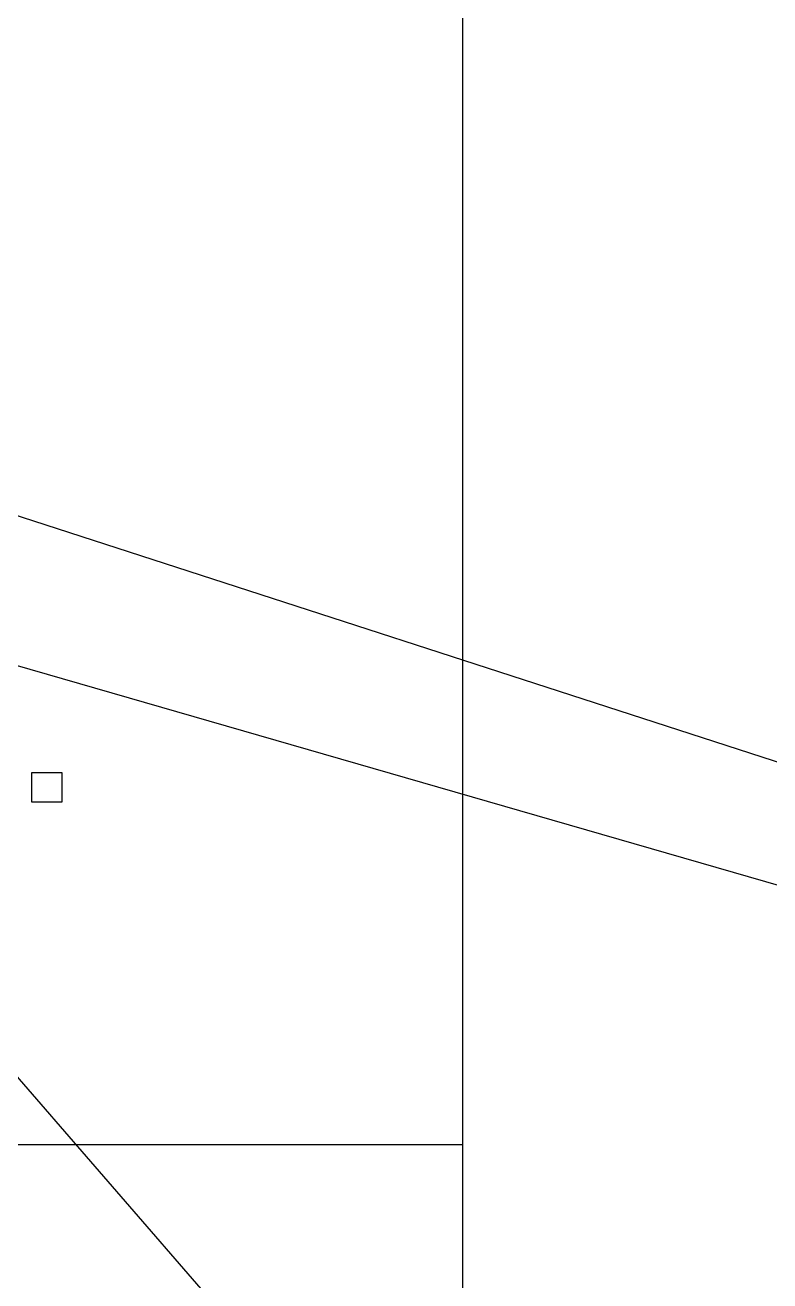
# Model space of a CAD drawing. Header units: millimetres. Extents: x -31954 to 493870, y 99509 to 604061.
# Drawn here: x 404270 to 416774, y 433019 to 454106 of the extents above; entities that cross this region are included whole.
import ezdxf

# ---------------------------------------------------------------- set-up
doc = ezdxf.new("R2010")
doc.units = ezdxf.units.MM
doc.header["$LTSCALE"] = 10
for name, color, linetype, lineweight in [('S-CONC INSTRUCTIONS', 210, 'Continuous', 9), ('S-FOUNDATION', 1, 'Continuous', 25), ('S-STEEL INSTRUCTIONS', 170, 'Continuous', 9)]:
    doc.layers.add(name, color=color, linetype=linetype, lineweight=lineweight)
doc.styles.add('Revit_Arial', font='arial.ttf')
doc.dimstyles.new('DIM', dxfattribs={"dimscale": 1000, "dimtxt": 2, "dimasz": 2, "dimexe": 0.787402, "dimexo": 0.492126, "dimtad": 1, "dimdec": 0, "dimzin": 0, "dimdsep": 46, "dimtxsty": 'Revit_Arial', "dimcen": 0, "dimazin": 0, "dimtfac": 1, "dimtdec": 0, "dimtix": 1, "dimtmove": 0, "dimatfit": 3, "dimfxl": 1, "dimtvp": 1, "dimtfill": 1, "dimtolj": 1, "dimtzin": 0, "dimarcsym": 2})

msp = doc.modelspace()

# ---------------------------------------------------------------- linework, layer by layer
at = {"layer": 'Defpoints'}
msp.add_line((411618.7, 435305.8), (388457.1, 435305.8), dxfattribs=at)
msp.add_lwpolyline([(388457.1, 457195.6), (388457.1, 413416.1), (411618.7, 413416.1), (411618.7, 457195.6)], dxfattribs=at)
at = {"layer": 'S-FOUNDATION'}
msp.add_lwpolyline([(404384.7, 441556.2), (404884.7, 441556.2), (404884.7, 441056.2), (404384.7, 441056.2), (404384.7, 441556.2)], dxfattribs=at)

# ---------------------------------------------------------------- leaders
at = {"layer": 'S-CONC INSTRUCTIONS'}
msp.add_leader([(399213.7, 442108.9), (418028.4, 420443.2), (493869.7, 420443.2)], dimstyle='DIM', dxfattribs=at)
at = {"layer": 'S-STEEL INSTRUCTIONS'}
for points in [[(400240, 447133.1), (419234.8, 440977.9)], [(396159.4, 445652.3), (417483.7, 439497.1), (493520.5, 439497.1)]]:
    msp.add_leader(points, dimstyle='DIM', dxfattribs=at)

doc.saveas('drawing.dxf')
